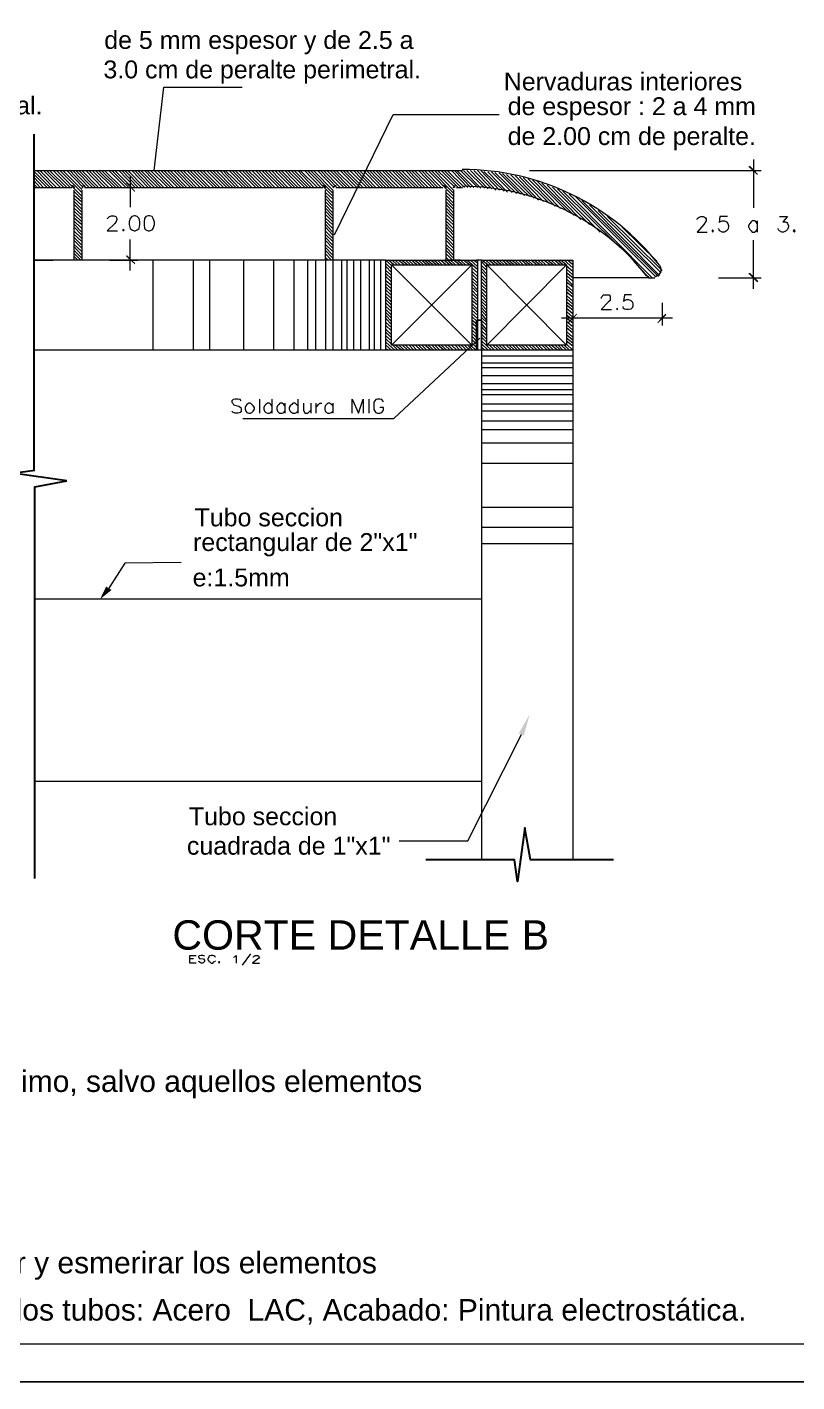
# Model space of a CAD drawing. Header units: inches. Extents: x -0.03 to 5.28, y 0.2 to 3.61.
# Drawn here: x 1.724 to 2.801, y 0.2 to 2.095 of the extents above; entities that cross this region are included whole.
import ezdxf

# ---------------------------------------------------------------- set-up
doc = ezdxf.new("R2010")
doc.units = ezdxf.units.IN
doc.header["$MEASUREMENT"] = 0
for name, color, linetype in [('PDF_PDF2_PDF4_PDF10_0', 7, 'Continuous'), ('PDF_PDF2_PDF4_PDF10_COTAS', 7, 'Continuous'), ('PDF_PDF2_PDF4_PDF10_COTAS-01', 7, 'Continuous'), ('PDF_PDF2_PDF4_PDF10_TEXTO', 7, 'Continuous'), ('PDF_Texto', 7, 'Continuous')]:
    doc.layers.add(name, color=color, linetype=linetype)
doc.layers.add('PDF_PDF2_PDF4_PDF10_PROYECCION 2', color=7, linetype='Continuous', true_color=0x7f7f7f)
doc.styles.add('PDF Arial', font='arial.ttf')

msp = doc.modelspace()

# ---------------------------------------------------------------- linework, layer by layer
msp.add_lwpolyline([(5.281, 0.2), (-0.0337, 0.2), (-0.0337, 3.6149), (5.281, 3.6149)], close=True)
at = {"layer": 'PDF_PDF2_PDF4_PDF10_0', "lineweight": 13}
for points in [[(1.9016, 1.8941), (1.9155, 2.0107), (2.0247, 2.0107)], [(2.1542, 1.8042), (2.2361, 1.9727), (2.3843, 1.9727)], [(2.7397, 1.9096), (2.7397, 1.8422)], [(1.8684, 1.8866), (1.8684, 1.8427)], [(2.4266, 1.8941), (2.7504, 1.8941)], [(1.84, 1.8705), (1.8791, 1.8705)], [(1.8684, 1.7544), (1.8684, 1.7977)], [(2.7397, 1.7287), (2.7397, 1.7967)], [(1.84, 1.7688), (1.8791, 1.7688)], [(2.691, 1.7442), (2.7504, 1.7442)], [(2.357, 1.6597), (2.2371, 1.5473)], [(1.9396, 1.346), (1.8609, 1.345), (1.8384, 1.3102)], [(2.2446, 0.9569), (2.3404, 0.9569), (2.4154, 1.1052)]]:
    msp.add_lwpolyline(points, dxfattribs=at)
at = {"layer": 'PDF_PDF2_PDF4_PDF10_0', "lineweight": 18}
for points in [[(1.734, 1.8941), (2.3329, 1.8941)], [(1.734, 1.8705), (1.7865, 1.8705)], [(1.7897, 1.8668), (1.7897, 1.7688)], [(1.8009, 1.8668), (1.8009, 1.7688)], [(1.8042, 1.8705), (2.1376, 1.8705)], [(2.1408, 1.8668), (2.1408, 1.7688)], [(2.1515, 1.8668), (2.1515, 1.7688)], [(2.1558, 1.8705), (2.3056, 1.8705)], [(2.3099, 1.8668), (2.3099, 1.7688)], [(2.3206, 1.8668), (2.3206, 1.7688)], [(2.3244, 1.8705), (2.3329, 1.8705)], [(1.8368, 1.8266), (1.8368, 1.8272), (1.8384, 1.8288), (1.8395, 1.8298), (1.8422, 1.8309), (1.8454, 1.8309), (1.848, 1.8298), (1.8486, 1.8288), (1.8497, 1.8272), (1.8497, 1.8256), (1.8486, 1.8229), (1.847, 1.8202), (1.8363, 1.81), (1.8507, 1.81)], [(2.661, 1.8256), (2.661, 1.8266), (2.6626, 1.8282), (2.6637, 1.8288), (2.6664, 1.8298), (2.6696, 1.8298), (2.6712, 1.8288), (2.6728, 1.8282), (2.6739, 1.8266), (2.6739, 1.824), (2.6728, 1.8224), (2.6706, 1.8186), (2.661, 1.8079), (2.6749, 1.8079)], [(2.7033, 1.8298), (2.6926, 1.8298), (2.6921, 1.8213), (2.6926, 1.8224), (2.6963, 1.824), (2.6995, 1.824), (2.7022, 1.8224), (2.7038, 1.8202), (2.7049, 1.817), (2.7049, 1.8154), (2.7038, 1.8117), (2.7022, 1.81), (2.6995, 1.8079), (2.6963, 1.8079), (2.6926, 1.81), (2.6921, 1.8111), (2.691, 1.8133)], [(2.745, 1.8202), (2.7434, 1.8224), (2.7413, 1.824), (2.7381, 1.824), (2.7365, 1.8224), (2.7349, 1.8202), (2.7327, 1.817), (2.7327, 1.8154), (2.7349, 1.8117), (2.7365, 1.81), (2.7381, 1.8079), (2.7413, 1.8079), (2.7434, 1.81), (2.745, 1.8117)], [(2.745, 1.824), (2.745, 1.8079)], [(2.7761, 1.8298), (2.7873, 1.8298), (2.7809, 1.8224), (2.7846, 1.8224), (2.7863, 1.8213), (2.7873, 1.8202), (2.7889, 1.817), (2.7889, 1.8154), (2.7873, 1.8117), (2.7857, 1.81), (2.782, 1.8079), (2.7793, 1.8079), (2.7761, 1.81), (2.775, 1.8111), (2.7745, 1.8133)], [(2.3228, 1.7688), (2.3126, 1.7688)], [(2.3303, 1.7688), (2.3217, 1.7688)], [(2.593, 1.7442), (2.6021, 1.7442)]]:
    msp.add_lwpolyline(points, dxfattribs=at)
for points in [[(1.8737, 1.8309), (1.8705, 1.8298), (1.8684, 1.8272), (1.8668, 1.8224), (1.8668, 1.8186), (1.8684, 1.8133), (1.8705, 1.8111), (1.8737, 1.81), (1.8753, 1.81), (1.878, 1.8111), (1.8807, 1.8133), (1.8818, 1.8186), (1.8818, 1.8224), (1.8807, 1.8272), (1.878, 1.8298), (1.8753, 1.8309)], [(1.8935, 1.8309), (1.8903, 1.8298), (1.8882, 1.8272), (1.8877, 1.8224), (1.8877, 1.8186), (1.8882, 1.8133), (1.8903, 1.8111), (1.8935, 1.81), (1.8951, 1.81), (1.8989, 1.8111), (1.9005, 1.8133), (1.9021, 1.8186), (1.9021, 1.8224), (1.9005, 1.8272), (1.8989, 1.8298), (1.8951, 1.8309)], [(1.8582, 1.8117), (1.8582, 1.8111), (1.8582, 1.81), (1.8598, 1.8111)], [(2.6824, 1.8111), (2.6819, 1.81), (2.6824, 1.8079), (2.684, 1.81)], [(2.797, 1.8111), (2.7953, 1.81), (2.797, 1.8079), (2.798, 1.81)]]:
    msp.add_lwpolyline(points, close=True, dxfattribs=at)
at = {"layer": 'PDF_PDF2_PDF4_PDF10_0', "lineweight": 5}
for points in [[(2.2259, 1.6431), (1.734, 1.6431)], [(2.3597, 1.6431), (2.3597, 0.9302)], [(2.4871, 1.6431), (2.4871, 0.9302)], [(2.3597, 1.2946), (1.7351, 1.2946)], [(2.3597, 1.0399), (1.7351, 1.0399)]]:
    msp.add_lwpolyline(points, dxfattribs=at)
at = {"layer": 'PDF_PDF2_PDF4_PDF10_0', "lineweight": 30}
msp.add_lwpolyline([(1.7351, 0.904), (1.7351, 1.452), (1.7795, 1.46)], dxfattribs=at)
at = {"layer": 'PDF_PDF2_PDF4_PDF10_0', "lineweight": 18}
for centre, radius, start, end in [((2.3327, 1.5449), 0.3508, 38.0566, 90), ((1.7862, 1.8692), 0.00401, 1.3016, 90.0002), ((1.805, 1.8692), 0.00401, 89.9998, 178.6984), ((2.1373, 1.8692), 0.00401, 1.3016, 90.0002), ((2.1561, 1.8692), 0.00401, 89.9998, 178.6984), ((2.3059, 1.8692), 0.00401, 1.3029, 89.999), ((2.3241, 1.8692), 0.00401, 90.001, 178.6971), ((2.3327, 1.5443), 0.3278, 38.216, 90), ((2.5933, 1.7498), 0.00401, 216.9652, 268.7396), ((2.6019, 1.7552), 0.00883, 270.0001, 38.0607)]:
    msp.add_arc(centre, radius, start, end, dxfattribs=at)
at = {"layer": 'PDF_PDF2_PDF4_PDF10_0', "transparency": 33554559}
for points in [[(2.7466, 1.8887), (2.7327, 1.8994), (2.7349, 1.901)], [(2.745, 1.8882), (2.7466, 1.8887), (2.7327, 1.8994)], [(1.8753, 1.8652), (1.8625, 1.8764), (1.8636, 1.878)], [(1.8748, 1.8641), (1.8753, 1.8652), (1.8625, 1.8764)], [(1.8636, 1.7758), (1.8625, 1.7742), (1.8753, 1.7646)], [(1.8625, 1.7742), (1.8753, 1.7646), (1.8748, 1.7629)], [(2.7349, 1.7512), (2.7327, 1.7501), (2.7466, 1.7394)], [(2.7327, 1.7501), (2.7466, 1.7394), (2.745, 1.7378)], [(2.4924, 1.6939), (2.4812, 1.6805), (2.4801, 1.6816)], [(2.493, 1.6928), (2.4924, 1.6939), (2.4812, 1.6805)], [(2.6054, 1.6816), (2.6064, 1.6805), (2.6166, 1.6939)], [(2.6064, 1.6805), (2.6166, 1.6939), (2.6182, 1.6928)], [(1.8422, 1.3075), (1.8261, 1.2946), (1.8347, 1.3123)], [(2.4116, 1.1068), (2.4271, 1.1341), (2.4186, 1.1041)]]:
    msp.add_solid(points, dxfattribs=at)
at = {"layer": 'PDF_PDF2_PDF4_PDF10_COTAS', "lineweight": 5}
msp.add_lwpolyline([(0, 3.5805), (5.2305, 3.5805), (5.2305, 0.2526), (0, 0.2526)], close=True, dxfattribs=at)
at = {"layer": 'PDF_PDF2_PDF4_PDF10_COTAS', "lineweight": 30}
for points in [[(1.734, 1.4761), (1.734, 1.9449)], [(1.7795, 1.46), (1.7041, 1.4707), (1.7351, 1.475)], [(2.5443, 0.9302), (2.4282, 0.9302), (2.4202, 0.9751), (2.41, 0.8997), (2.4057, 0.9302), (2.2816, 0.9302)]]:
    msp.add_lwpolyline(points, dxfattribs=at)
at = {"layer": 'PDF_PDF2_PDF4_PDF10_COTAS', "lineweight": 18}
for points in [[(2.3538, 1.6431), (2.2259, 1.6431), (2.2259, 1.7688), (2.3538, 1.7688)], [(2.3458, 1.65), (2.2339, 1.65), (2.2339, 1.7624), (2.3458, 1.7624)], [(2.4871, 1.6431), (2.3597, 1.6431), (2.3597, 1.7688), (2.4871, 1.7688)], [(2.4785, 1.65), (2.3672, 1.65), (2.3672, 1.7624), (2.4785, 1.7624)], [(2.5497, 1.7014), (2.5481, 1.7003), (2.5497, 1.6998), (2.5497, 1.7003)]]:
    msp.add_lwpolyline(points, close=True, dxfattribs=at)
at = {"layer": 'PDF_PDF2_PDF4_PDF10_COTAS', "lineweight": 13}
for points in [[(2.4871, 1.71), (2.4871, 1.6773)], [(2.6123, 1.7089), (2.6123, 1.6773)], [(2.6268, 1.6875), (2.4716, 1.6875)]]:
    msp.add_lwpolyline(points, dxfattribs=at)
at = {"layer": 'PDF_PDF2_PDF4_PDF10_COTAS', "lineweight": 18}
for points in [[(2.5272, 1.7153), (2.5272, 1.7169), (2.5288, 1.7185), (2.5299, 1.7201), (2.5315, 1.7201), (2.5358, 1.7201), (2.5379, 1.7201), (2.5395, 1.7185), (2.5395, 1.7169), (2.5395, 1.7153), (2.5395, 1.7126), (2.5368, 1.71), (2.5267, 1.6998), (2.5411, 1.6998)], [(2.5695, 1.7201), (2.5593, 1.7201), (2.5583, 1.7116), (2.5593, 1.7126), (2.5625, 1.7137), (2.5652, 1.7137), (2.5684, 1.7126), (2.5706, 1.71), (2.5711, 1.7073), (2.5711, 1.7057), (2.5706, 1.7025), (2.5684, 1.7003), (2.5652, 1.6998), (2.5625, 1.6998), (2.5593, 1.7003), (2.5583, 1.7014), (2.5577, 1.7041)]]:
    msp.add_lwpolyline(points, dxfattribs=at)
at = {"layer": 'PDF_PDF2_PDF4_PDF10_COTAS-01', "lineweight": 13}
for points in [[(1.7565, 1.8705), (1.734, 1.893)], [(1.7522, 1.8705), (1.734, 1.8887)], [(1.7469, 1.8705), (1.734, 1.8844)], [(1.7426, 1.8705), (1.734, 1.8796)], [(1.7608, 1.8705), (1.7378, 1.8941)], [(1.7651, 1.8705), (1.7421, 1.8941)], [(1.771, 1.8705), (1.7469, 1.8941)], [(1.7753, 1.8705), (1.7512, 1.8941)], [(1.7795, 1.8705), (1.7555, 1.8941)], [(1.7844, 1.8705), (1.7608, 1.8941)], [(1.8009, 1.8582), (1.7651, 1.8941)], [(1.8009, 1.8636), (1.7699, 1.8941)], [(1.8009, 1.8678), (1.7742, 1.8941)], [(1.8026, 1.8705), (1.7795, 1.8941)], [(1.8063, 1.8705), (1.7838, 1.8941)], [(1.8111, 1.8705), (1.7881, 1.8941)], [(1.8154, 1.8705), (1.7924, 1.8941)], [(1.8197, 1.8705), (1.7967, 1.8941)], [(1.824, 1.8705), (1.8009, 1.8941)], [(1.8293, 1.8705), (1.8063, 1.8941)], [(1.8336, 1.8705), (1.8106, 1.8941)], [(1.8384, 1.8705), (1.8149, 1.8941)], [(1.8438, 1.8705), (1.8197, 1.8941)], [(1.848, 1.8705), (1.824, 1.8941)], [(1.8523, 1.8705), (1.8282, 1.8941)], [(1.8566, 1.8705), (1.8325, 1.8941)], [(1.862, 1.8705), (1.8384, 1.8941)], [(1.8662, 1.8705), (1.8427, 1.8941)], [(1.8705, 1.8705), (1.847, 1.8941)], [(1.8753, 1.8705), (1.8523, 1.8941)], [(1.8796, 1.8705), (1.8566, 1.8941)], [(1.8839, 1.8705), (1.8609, 1.8941)], [(1.8882, 1.8705), (1.8652, 1.8941)], [(1.8935, 1.8705), (1.8705, 1.8941)], [(1.8978, 1.8705), (1.8748, 1.8941)], [(1.9021, 1.8705), (1.8791, 1.8941)], [(1.9069, 1.8705), (1.8834, 1.8941)], [(1.9112, 1.8705), (1.8882, 1.8941)], [(1.9155, 1.8705), (1.8919, 1.8941)], [(1.9208, 1.8705), (1.8967, 1.8941)], [(1.9251, 1.8705), (1.9016, 1.8941)], [(1.9294, 1.8705), (1.9064, 1.8941)], [(1.9347, 1.8705), (1.9112, 1.8941)], [(1.939, 1.8705), (1.9155, 1.8941)], [(1.9433, 1.8705), (1.9198, 1.8941)], [(1.9476, 1.8705), (1.924, 1.8941)], [(1.9524, 1.8705), (1.9294, 1.8941)], [(1.9567, 1.8705), (1.9337, 1.8941)], [(1.961, 1.8705), (1.938, 1.8941)], [(1.9663, 1.8705), (1.9422, 1.8941)], [(1.9706, 1.8705), (1.9476, 1.8941)], [(1.9754, 1.8705), (1.9519, 1.8941)], [(1.9797, 1.8705), (1.9562, 1.8941)], [(1.9851, 1.8705), (1.961, 1.8941)], [(1.9893, 1.8705), (1.9658, 1.8941)], [(1.9936, 1.8705), (1.9701, 1.8941)], [(1.999, 1.8705), (1.9749, 1.8941)], [(2.0033, 1.8705), (1.9797, 1.8941)], [(2.0075, 1.8705), (1.984, 1.8941)], [(2.0118, 1.8705), (1.9883, 1.8941)], [(2.0161, 1.8705), (1.9936, 1.8941)], [(2.0204, 1.8705), (1.9979, 1.8941)], [(2.0257, 1.8705), (2.0011, 1.8941)], [(2.03, 1.8705), (2.0065, 1.8941)], [(2.0343, 1.8705), (2.0107, 1.8941)], [(2.0386, 1.8705), (2.015, 1.8941)], [(2.0439, 1.8705), (2.0204, 1.8941)], [(2.0482, 1.8705), (2.0247, 1.8941)], [(2.0525, 1.8705), (2.0289, 1.8941)], [(2.0578, 1.8705), (2.0332, 1.8941)], [(2.0621, 1.8705), (2.0386, 1.8941)], [(2.0664, 1.8705), (2.0434, 1.8941)], [(2.0707, 1.8705), (2.0477, 1.8941)], [(2.076, 1.8705), (2.0525, 1.8941)], [(2.0803, 1.8705), (2.0568, 1.8941)], [(2.0846, 1.8705), (2.0611, 1.8941)], [(2.0889, 1.8705), (2.0659, 1.8941)], [(2.0942, 1.8705), (2.0707, 1.8941)], [(2.0985, 1.8705), (2.075, 1.8941)], [(2.1028, 1.8705), (2.0793, 1.8941)], [(2.1076, 1.8705), (2.0846, 1.8941)], [(2.1124, 1.8705), (2.0889, 1.8941)], [(2.1167, 1.8705), (2.0932, 1.8941)], [(2.121, 1.8705), (2.0974, 1.8941)], [(2.1253, 1.8705), (2.1028, 1.8941)], [(2.1301, 1.8705), (2.106, 1.8941)], [(2.1349, 1.8705), (2.1119, 1.8941)], [(2.1515, 1.8582), (2.1162, 1.8941)], [(2.1515, 1.8625), (2.1205, 1.8941)], [(2.1515, 1.8668), (2.1247, 1.8941)], [(2.1531, 1.8705), (2.1301, 1.8941)], [(2.1574, 1.8705), (2.1344, 1.8941)], [(2.1617, 1.8705), (2.1387, 1.8941)], [(2.167, 1.8705), (2.1435, 1.8941)], [(2.1713, 1.8705), (2.1478, 1.8941)], [(2.1756, 1.8705), (2.152, 1.8941)], [(2.1804, 1.8705), (2.1563, 1.8941)], [(2.1852, 1.8705), (2.1617, 1.8941)], [(2.19, 1.8705), (2.166, 1.8941)], [(2.1943, 1.8705), (2.1702, 1.8941)], [(2.1991, 1.8705), (2.1756, 1.8941)], [(2.2034, 1.8705), (2.1804, 1.8941)], [(2.2077, 1.8705), (2.1847, 1.8941)], [(2.212, 1.8705), (2.189, 1.8941)], [(2.2173, 1.8705), (2.1943, 1.8941)], [(2.2216, 1.8705), (2.1986, 1.8941)], [(2.2259, 1.8705), (2.2029, 1.8941)], [(2.2302, 1.8705), (2.2072, 1.8941)], [(2.2345, 1.8705), (2.212, 1.8941)], [(2.2387, 1.8705), (2.2157, 1.8941)], [(2.2441, 1.8705), (2.2205, 1.8941)], [(2.2489, 1.8705), (2.2248, 1.8941)], [(2.2532, 1.8705), (2.2296, 1.8941)], [(2.2585, 1.8705), (2.2345, 1.8941)], [(2.2628, 1.8705), (2.2387, 1.8941)], [(2.2671, 1.8705), (2.243, 1.8941)], [(2.2714, 1.8705), (2.2478, 1.8941)], [(2.2762, 1.8705), (2.2532, 1.8941)], [(2.2805, 1.8705), (2.2575, 1.8941)], [(2.2848, 1.8705), (2.2618, 1.8941)], [(2.2901, 1.8705), (2.266, 1.8941)], [(2.2944, 1.8705), (2.2714, 1.8941)], [(2.2987, 1.8705), (2.2757, 1.8941)], [(2.303, 1.8705), (2.28, 1.8941)], [(2.3206, 1.8582), (2.2848, 1.8941)], [(2.3206, 1.8625), (2.2891, 1.8941)], [(2.3206, 1.8668), (2.2939, 1.8941)], [(2.3228, 1.8705), (2.2981, 1.8941)], [(2.327, 1.8705), (2.303, 1.8941)], [(2.3313, 1.8705), (2.3072, 1.8941)], [(2.3356, 1.8705), (2.3115, 1.8941)], [(2.3404, 1.8705), (2.3174, 1.8941)], [(2.3447, 1.8705), (2.3217, 1.8941)], [(2.349, 1.8705), (2.3249, 1.8941)], [(2.3543, 1.8705), (2.3303, 1.8941)], [(2.3586, 1.8695), (2.3345, 1.8941)], [(2.364, 1.8695), (2.3388, 1.8941)], [(2.3688, 1.8684), (2.3442, 1.8941)], [(2.3741, 1.8684), (2.349, 1.8941)], [(2.3795, 1.8668), (2.3538, 1.8941)], [(2.3849, 1.8668), (2.3586, 1.8941)], [(2.3913, 1.8652), (2.3629, 1.893)], [(2.3961, 1.8641), (2.3683, 1.8925)], [(2.4025, 1.8636), (2.3736, 1.8925)], [(2.4084, 1.862), (2.3784, 1.8914)], [(2.4143, 1.8609), (2.3843, 1.8909)], [(2.4196, 1.8593), (2.3891, 1.8898)], [(2.4266, 1.8577), (2.3945, 1.8887)], [(2.433, 1.8555), (2.4004, 1.8882)], [(2.4394, 1.8529), (2.4068, 1.8871)], [(2.4464, 1.8507), (2.4127, 1.8855)], [(2.4544, 1.848), (2.418, 1.8844)], [(2.4625, 1.8443), (2.4245, 1.8828)], [(2.4699, 1.8411), (2.4309, 1.8812)], [(2.4796, 1.8368), (2.4368, 1.8796)], [(2.4887, 1.8315), (2.4437, 1.8764)], [(1.7383, 1.8705), (1.734, 1.8748)], [(1.8009, 1.8539), (1.7897, 1.8652)], [(1.8009, 1.8497), (1.7897, 1.8598)], [(2.1515, 1.8539), (2.1408, 1.8641)], [(2.1515, 1.8486), (2.1408, 1.8598)], [(2.3206, 1.8539), (2.3099, 1.8641)], [(2.3206, 1.8486), (2.3099, 1.8598)], [(2.4983, 1.8256), (2.4512, 1.8737)], [(2.5106, 1.8186), (2.4587, 1.8711)], [(2.5256, 1.8079), (2.4657, 1.8684)], [(2.5481, 1.7913), (2.4732, 1.8652)], [(2.5984, 1.7442), (2.4823, 1.8609)], [(2.6037, 1.7448), (2.4908, 1.8577)], [(1.8009, 1.8454), (1.7897, 1.8555)], [(1.8009, 1.84), (1.7897, 1.8513)], [(1.8009, 1.8357), (1.7897, 1.847)], [(1.8009, 1.8315), (1.7897, 1.8422)], [(1.8009, 1.8272), (1.7897, 1.8379)], [(2.1515, 1.8443), (2.1408, 1.8555)], [(2.1515, 1.84), (2.1408, 1.8507)], [(2.1515, 1.8352), (2.1408, 1.8464)], [(2.1515, 1.8309), (2.1408, 1.8422)], [(2.1515, 1.8266), (2.1408, 1.8379)], [(2.3206, 1.8443), (2.3099, 1.8555)], [(2.3206, 1.84), (2.3099, 1.8507)], [(2.3206, 1.8352), (2.3099, 1.847)], [(2.3206, 1.8309), (2.3099, 1.8422)], [(2.3206, 1.8272), (2.3099, 1.8379)], [(2.607, 1.7458), (2.4999, 1.8523)], [(2.6086, 1.7474), (2.5106, 1.8464)], [(2.6107, 1.7512), (2.5229, 1.8384)], [(1.8009, 1.8224), (1.7897, 1.8331)], [(1.8009, 1.8181), (1.7897, 1.8282)], [(1.8009, 1.8133), (1.7897, 1.824)], [(1.8009, 1.8079), (1.7897, 1.8197)], [(2.1515, 1.8224), (2.1408, 1.8331)], [(2.1515, 1.8181), (2.1408, 1.8282)], [(2.1515, 1.8133), (2.1408, 1.824)], [(2.1515, 1.8079), (2.1408, 1.8197)], [(2.3206, 1.8224), (2.3099, 1.8331)], [(2.3206, 1.8181), (2.3099, 1.8282)], [(2.3206, 1.8133), (2.3099, 1.824)], [(2.3206, 1.8079), (2.3099, 1.8197)], [(2.6123, 1.7544), (2.5358, 1.8298)], [(1.8009, 1.8036), (1.7897, 1.8154)], [(1.8009, 1.7993), (1.7897, 1.81)], [(1.8009, 1.7951), (1.7897, 1.8052)], [(1.8009, 1.7897), (1.7897, 1.8009)], [(2.1515, 1.8036), (2.1408, 1.8154)], [(2.1515, 1.7993), (2.1408, 1.81)], [(2.1515, 1.7951), (2.1408, 1.8052)], [(2.1515, 1.7897), (2.1408, 1.8009)], [(2.3206, 1.8036), (2.3099, 1.8154)], [(2.3206, 1.7993), (2.3099, 1.81)], [(2.3206, 1.7951), (2.3099, 1.8052)], [(2.3206, 1.7897), (2.3099, 1.8009)], [(2.6054, 1.7667), (2.5556, 1.8154)], [(1.8009, 1.7854), (1.7897, 1.7967)], [(1.8009, 1.7811), (1.7897, 1.7913)], [(1.8009, 1.7758), (1.7897, 1.7881)], [(1.8009, 1.7715), (1.7897, 1.7828)], [(2.1515, 1.7854), (2.1408, 1.7967)], [(2.1515, 1.7811), (2.1408, 1.7913)], [(2.1515, 1.7758), (2.1408, 1.787)], [(2.1515, 1.7715), (2.1408, 1.7828)], [(2.3206, 1.7854), (2.3099, 1.7967)], [(2.3206, 1.7811), (2.3099, 1.7913)], [(2.3206, 1.7758), (2.3099, 1.787)], [(2.3206, 1.7715), (2.3099, 1.7828)], [(2.2259, 1.7688), (1.734, 1.7688), (1.7608, 1.7688)], [(1.7993, 1.7688), (1.7897, 1.7785)], [(1.7951, 1.7688), (1.7897, 1.7742)], [(2.1499, 1.7688), (2.1408, 1.7779)], [(2.1451, 1.7688), (2.1408, 1.7731)], [(2.2339, 1.7613), (2.2259, 1.7683)], [(2.2339, 1.756), (2.2259, 1.764)], [(2.2371, 1.7624), (2.2296, 1.7688)], [(2.3458, 1.65), (2.2339, 1.7624)], [(2.3458, 1.7624), (2.2339, 1.65)], [(2.2414, 1.7624), (2.2345, 1.7688)], [(2.2457, 1.7624), (2.2387, 1.7688)], [(2.2516, 1.7624), (2.243, 1.7688)], [(2.2559, 1.7624), (2.2478, 1.7688)], [(2.2601, 1.7624), (2.2532, 1.7688)], [(2.2644, 1.7624), (2.2575, 1.7688)], [(2.2692, 1.7624), (2.2618, 1.7688)], [(2.2741, 1.7624), (2.266, 1.7688)], [(2.2783, 1.7624), (2.2714, 1.7688)], [(2.2832, 1.7624), (2.2757, 1.7688)], [(2.2874, 1.7624), (2.28, 1.7688)], [(2.2917, 1.7624), (2.2842, 1.7688)], [(2.296, 1.7624), (2.2885, 1.7688)], [(2.3003, 1.7624), (2.2928, 1.7688)], [(2.3046, 1.7624), (2.2981, 1.7688)], [(2.3099, 1.7624), (2.3024, 1.7688)], [(2.3147, 1.7624), (2.3067, 1.7688)], [(2.319, 1.7688), (2.3099, 1.7779)], [(2.3137, 1.7688), (2.3099, 1.7731)], [(2.319, 1.7624), (2.3115, 1.7688)], [(2.3233, 1.7624), (2.3163, 1.7688)], [(2.3287, 1.7624), (2.3206, 1.7688)], [(2.3329, 1.7624), (2.3249, 1.7688)], [(2.3372, 1.7624), (2.3303, 1.7688)], [(2.3426, 1.7624), (2.3345, 1.7688)], [(2.3538, 1.7555), (2.3388, 1.7688)], [(2.3538, 1.7597), (2.3442, 1.7688)], [(2.3538, 1.7646), (2.3485, 1.7688)], [(2.3597, 1.7688), (2.3538, 1.7688), (2.3527, 1.7688)], [(2.3672, 1.7587), (2.3597, 1.7667)], [(2.3683, 1.7624), (2.3602, 1.7688)], [(2.3725, 1.7624), (2.3656, 1.7688)], [(2.4785, 1.65), (2.3672, 1.7624)], [(2.4785, 1.7624), (2.3672, 1.65)], [(2.3779, 1.7624), (2.3699, 1.7688)], [(2.3827, 1.7624), (2.3741, 1.7688)], [(2.387, 1.7624), (2.3795, 1.7688)], [(2.3913, 1.7624), (2.3843, 1.7688)], [(2.3961, 1.7624), (2.3886, 1.7688)], [(2.4004, 1.7624), (2.3929, 1.7688)], [(2.4047, 1.7624), (2.3972, 1.7688)], [(2.41, 1.7624), (2.4014, 1.7688)], [(2.4138, 1.7624), (2.4068, 1.7688)], [(2.418, 1.7624), (2.4111, 1.7688)], [(2.4229, 1.7624), (2.4154, 1.7688)], [(2.4271, 1.7624), (2.4196, 1.7688)], [(2.4314, 1.7624), (2.4245, 1.7688)], [(2.4368, 1.7624), (2.4287, 1.7688)], [(2.441, 1.7624), (2.433, 1.7688)], [(2.4453, 1.7624), (2.4384, 1.7688)], [(2.4496, 1.7624), (2.4427, 1.7688)], [(2.4555, 1.7624), (2.4469, 1.7688)], [(2.4598, 1.7624), (2.4518, 1.7688)], [(2.4641, 1.7624), (2.4571, 1.7688)], [(2.4689, 1.7624), (2.4614, 1.7688)], [(2.4732, 1.7624), (2.4657, 1.7688)], [(2.478, 1.7624), (2.4699, 1.7688)], [(2.4871, 1.7581), (2.4753, 1.7688)], [(2.4871, 1.7624), (2.4796, 1.7688)], [(2.4871, 1.7667), (2.4839, 1.7688)], [(2.2339, 1.7517), (2.2259, 1.7597)], [(2.2339, 1.7474), (2.2259, 1.7544)], [(2.2339, 1.7426), (2.2259, 1.7501)], [(2.2339, 1.7378), (2.2259, 1.7458)], [(2.3538, 1.7512), (2.3458, 1.7581)], [(2.3538, 1.7458), (2.3458, 1.7533)], [(2.3538, 1.7415), (2.3458, 1.749)], [(2.3538, 1.7367), (2.3458, 1.7442)], [(2.3672, 1.7544), (2.3597, 1.7613)], [(2.3672, 1.749), (2.3597, 1.7571)], [(2.3672, 1.7448), (2.3597, 1.7528)], [(2.3672, 1.7399), (2.3597, 1.7474)], [(2.3672, 1.7357), (2.3597, 1.7431)], [(2.4871, 1.7528), (2.4785, 1.7603)], [(2.4871, 1.7485), (2.4785, 1.756)], [(2.4871, 1.7442), (2.4785, 1.7512)], [(2.4871, 1.7394), (2.4785, 1.7474)], [(2.5941, 1.7442), (2.5807, 1.7581)], [(2.2339, 1.7335), (2.2259, 1.7399)], [(2.2339, 1.7287), (2.2259, 1.7357)], [(2.2339, 1.7239), (2.2259, 1.7314)], [(2.2339, 1.7196), (2.2259, 1.7271)], [(2.3538, 1.7324), (2.3458, 1.7399)], [(2.3538, 1.7271), (2.3458, 1.7357)], [(2.3538, 1.7239), (2.3458, 1.7308)], [(2.3538, 1.7185), (2.3458, 1.7266)], [(2.3672, 1.7308), (2.3597, 1.7383)], [(2.3672, 1.7266), (2.3597, 1.734)], [(2.3672, 1.7223), (2.3597, 1.7287)], [(2.3672, 1.7169), (2.3597, 1.7244)], [(2.4871, 1.734), (2.4785, 1.7426)], [(2.4871, 1.7308), (2.4785, 1.7378)], [(2.4871, 1.7255), (2.4785, 1.7335)], [(2.4871, 1.7212), (2.4785, 1.7287)], [(2.2339, 1.7153), (2.2259, 1.7223)], [(2.2339, 1.71), (2.2259, 1.718)], [(2.2339, 1.7057), (2.2259, 1.7137)], [(2.2339, 1.7014), (2.2259, 1.7089)], [(2.3538, 1.7142), (2.3458, 1.7223)], [(2.3538, 1.71), (2.3458, 1.7169)], [(2.3538, 1.7057), (2.3458, 1.7126)], [(2.3538, 1.7003), (2.3458, 1.7084)], [(2.3672, 1.7126), (2.3597, 1.7201)], [(2.3672, 1.7084), (2.3597, 1.7153)], [(2.3672, 1.7041), (2.3597, 1.711)], [(2.3672, 1.6987), (2.3597, 1.7068)], [(2.4871, 1.7169), (2.4785, 1.7239)], [(2.4871, 1.7116), (2.4785, 1.7196)], [(2.4871, 1.7073), (2.4785, 1.7153)], [(2.4871, 1.703), (2.4785, 1.71)], [(2.4871, 1.6987), (2.4785, 1.7057)], [(2.2339, 1.6971), (2.2259, 1.7041)], [(2.2339, 1.6918), (2.2259, 1.6998)], [(2.2339, 1.6875), (2.2259, 1.6955)], [(2.2339, 1.6832), (2.2259, 1.6912)], [(2.2339, 1.6789), (2.2259, 1.687)], [(2.3538, 1.696), (2.3458, 1.7041)], [(2.3538, 1.6918), (2.3458, 1.6987)], [(2.3538, 1.687), (2.3458, 1.6944)], [(2.3538, 1.6827), (2.3458, 1.6902)], [(2.3672, 1.6944), (2.3597, 1.7025)], [(2.3672, 1.6902), (2.3597, 1.6982)], [(2.3672, 1.6848), (2.3597, 1.6939)], [(2.3672, 1.6816), (2.3597, 1.6886)], [(2.4871, 1.6939), (2.4785, 1.7014)], [(2.4871, 1.6891), (2.4785, 1.6971)], [(2.4871, 1.6848), (2.4785, 1.6918)], [(2.4871, 1.6805), (2.4785, 1.6875)], [(2.2339, 1.6746), (2.2259, 1.6816)], [(2.2339, 1.6698), (2.2259, 1.6773)], [(2.2339, 1.6645), (2.2259, 1.6725)], [(2.2339, 1.6602), (2.2259, 1.6682)], [(2.3538, 1.6784), (2.3458, 1.6848)], [(2.3538, 1.6741), (2.3458, 1.6805)], [(2.3538, 1.6682), (2.3458, 1.6762)], [(2.3538, 1.6639), (2.3458, 1.6714)], [(2.3597, 1.6848), (2.3538, 1.6848)], [(2.3672, 1.6773), (2.3597, 1.6843)], [(2.3672, 1.6714), (2.3597, 1.68)], [(2.3672, 1.6671), (2.3597, 1.6757)], [(2.3672, 1.6629), (2.3597, 1.6698)], [(2.4871, 1.6757), (2.4785, 1.6832)], [(2.4871, 1.6709), (2.4785, 1.6789)], [(2.4871, 1.6666), (2.4785, 1.6741)], [(2.4871, 1.6613), (2.4785, 1.6688)], [(2.2339, 1.6559), (2.2259, 1.6629)], [(2.2339, 1.6511), (2.2259, 1.6586)], [(2.2382, 1.6431), (2.2259, 1.6543)], [(2.2339, 1.6431), (2.2259, 1.65)], [(2.2425, 1.6431), (2.2355, 1.65)], [(2.2478, 1.6431), (2.2387, 1.65)], [(2.2521, 1.6431), (2.2441, 1.65)], [(2.2564, 1.6431), (2.2489, 1.65)], [(2.2607, 1.6431), (2.2532, 1.65)], [(2.265, 1.6431), (2.2585, 1.65)], [(2.2692, 1.6431), (2.2628, 1.65)], [(2.2746, 1.6431), (2.2671, 1.65)], [(2.2789, 1.6431), (2.2714, 1.65)], [(2.2832, 1.6431), (2.2762, 1.65)], [(2.2885, 1.6431), (2.2805, 1.65)], [(2.2928, 1.6431), (2.2848, 1.65)], [(2.2971, 1.6431), (2.2901, 1.65)], [(2.3014, 1.6431), (2.2944, 1.65)], [(2.3067, 1.6431), (2.2987, 1.65)], [(2.311, 1.6431), (2.303, 1.65)], [(2.3158, 1.6431), (2.3083, 1.65)], [(2.3206, 1.6431), (2.3126, 1.65)], [(2.3249, 1.6431), (2.3174, 1.65)], [(2.3292, 1.6431), (2.3228, 1.65)], [(2.334, 1.6431), (2.327, 1.65)], [(2.3388, 1.6431), (2.3313, 1.65)], [(2.3431, 1.6431), (2.3356, 1.65)], [(2.3474, 1.6431), (2.3404, 1.65)], [(2.3517, 1.6431), (2.3442, 1.65)], [(2.3538, 1.6597), (2.3458, 1.6666)], [(2.3538, 1.6543), (2.3458, 1.6623)], [(2.3538, 1.65), (2.3458, 1.658)], [(2.3538, 1.6457), (2.3458, 1.6527)], [(2.3672, 1.658), (2.3597, 1.6655)], [(2.3672, 1.6538), (2.3597, 1.6613)], [(2.3736, 1.6431), (2.3597, 1.6559)], [(2.3688, 1.6431), (2.3597, 1.6516)], [(2.3779, 1.6431), (2.3709, 1.65)], [(2.3827, 1.6431), (2.3752, 1.65)], [(2.3875, 1.6431), (2.3795, 1.65)], [(2.3918, 1.6431), (2.3843, 1.65)], [(2.3961, 1.6431), (2.3891, 1.65)], [(2.4014, 1.6431), (2.3939, 1.65)], [(2.4057, 1.6431), (2.3982, 1.65)], [(2.41, 1.6431), (2.403, 1.65)], [(2.4143, 1.6431), (2.4073, 1.65)], [(2.4196, 1.6431), (2.4116, 1.65)], [(2.4239, 1.6431), (2.4159, 1.65)], [(2.4282, 1.6431), (2.4212, 1.65)], [(2.433, 1.6431), (2.4255, 1.65)], [(2.4378, 1.6431), (2.4298, 1.65)], [(2.4421, 1.6431), (2.4352, 1.65)], [(2.4464, 1.6431), (2.4394, 1.65)], [(2.4518, 1.6431), (2.4437, 1.65)], [(2.456, 1.6431), (2.448, 1.65)], [(2.4603, 1.6431), (2.4534, 1.65)], [(2.4657, 1.6431), (2.4571, 1.65)], [(2.4699, 1.6431), (2.4625, 1.65)], [(2.4732, 1.6431), (2.4667, 1.65)], [(2.4785, 1.6431), (2.471, 1.65)], [(2.4828, 1.6431), (2.4753, 1.65)], [(2.4871, 1.657), (2.4785, 1.6645)], [(2.4871, 1.6527), (2.4785, 1.6597)], [(2.4871, 1.6484), (2.4785, 1.6554)], [(2.4871, 1.6431), (2.4785, 1.6511)], [(2.2296, 1.6431), (2.2259, 1.6447)], [(2.3602, 1.6431), (2.3597, 1.6431), (2.3538, 1.6431)], [(2.364, 1.6431), (2.3597, 1.6473)], [(2.0257, 1.5473), (2.2371, 1.5473)]]:
    msp.add_lwpolyline(points, dxfattribs=at)
at = {"layer": 'PDF_PDF2_PDF4_PDF10_COTAS-01', "lineweight": 5}
msp.add_lwpolyline([(2.3597, 1.6431), (2.3527, 1.6431), (2.3527, 1.6848), (2.3597, 1.6848)], close=True, dxfattribs=at)
at = {"layer": 'PDF_PDF2_PDF4_PDF10_PROYECCION 2', "lineweight": 5}
for points in [[(1.9005, 1.6425), (1.9005, 1.7688)], [(1.9567, 1.6431), (1.9567, 1.7688)], [(1.9797, 1.6431), (1.9797, 1.7688)], [(2.0273, 1.6431), (2.0273, 1.7688)], [(2.0691, 1.6431), (2.0691, 1.7688)], [(2.0974, 1.6431), (2.0974, 1.7688)], [(2.1167, 1.6431), (2.1167, 1.7688)], [(2.128, 1.6431), (2.128, 1.7688)], [(2.1419, 1.6431), (2.1419, 1.7688)], [(2.152, 1.6431), (2.152, 1.7688)], [(2.1643, 1.6431), (2.1643, 1.7688)], [(2.1718, 1.6431), (2.1718, 1.7688)], [(2.1809, 1.6431), (2.1809, 1.7688)], [(2.1906, 1.6431), (2.1906, 1.7688)], [(2.2029, 1.6431), (2.2029, 1.7688)], [(2.2098, 1.6431), (2.2098, 1.7688)], [(2.2189, 1.6431), (2.2189, 1.7688)], [(2.593, 1.7442), (2.4871, 1.7442)], [(2.4871, 1.6345), (2.3602, 1.6345)], [(2.4871, 1.6249), (2.3602, 1.6249)], [(2.4871, 1.6184), (2.3602, 1.6184)], [(2.4871, 1.6072), (2.3602, 1.6072)], [(2.4871, 1.596), (2.3602, 1.596)], [(2.4871, 1.5874), (2.3602, 1.5874)], [(2.4871, 1.5804), (2.3602, 1.5804)], [(2.4871, 1.5676), (2.3602, 1.5676)], [(2.4871, 1.5574), (2.3602, 1.5574)], [(2.4871, 1.5435), (2.3602, 1.5435)], [(2.4871, 1.5317), (2.3602, 1.5317)], [(2.4871, 1.513), (2.3602, 1.513)], [(2.4871, 1.4846), (2.3602, 1.4846)], [(2.4871, 1.4231), (2.3602, 1.4231)], [(2.4871, 1.3947), (2.3602, 1.3947)], [(2.4871, 1.3723), (2.3602, 1.3723)]]:
    msp.add_lwpolyline(points, dxfattribs=at)
at = {"layer": 'PDF_PDF2_PDF4_PDF10_TEXTO', "lineweight": 18}
for points in [[(2.0236, 1.5719), (2.022, 1.574), (2.0188, 1.5746), (2.015, 1.5746), (2.0124, 1.574), (2.0102, 1.5719), (2.0102, 1.5703), (2.0118, 1.5687), (2.0124, 1.5671), (2.0145, 1.566), (2.0204, 1.5644), (2.022, 1.5633), (2.0231, 1.5628), (2.0236, 1.5606), (2.0236, 1.5574), (2.022, 1.5558), (2.0188, 1.5548), (2.015, 1.5548), (2.0124, 1.5558), (2.0102, 1.5574)], [(2.0493, 1.5746), (2.0493, 1.5548)], [(2.0664, 1.5746), (2.0664, 1.5548)], [(2.1028, 1.5746), (2.1028, 1.5548)], [(2.1788, 1.5548), (2.1788, 1.5746), (2.1874, 1.5548), (2.1943, 1.5746), (2.1943, 1.5548)], [(2.2018, 1.5746), (2.2018, 1.5548)], [(2.2227, 1.5703), (2.2216, 1.5719), (2.22, 1.574), (2.2173, 1.5746), (2.2141, 1.5746), (2.212, 1.574), (2.2104, 1.5719), (2.2088, 1.5703), (2.2088, 1.5671), (2.2088, 1.5628), (2.2088, 1.5601), (2.2104, 1.5574), (2.212, 1.5558), (2.2141, 1.5548), (2.2173, 1.5548), (2.22, 1.5558), (2.2216, 1.5574), (2.2227, 1.5601), (2.2227, 1.5628), (2.2173, 1.5628)], [(2.0664, 1.5649), (2.0648, 1.5671), (2.0632, 1.5687), (2.0605, 1.5687), (2.0578, 1.5671), (2.0562, 1.5649), (2.0552, 1.5628), (2.0552, 1.5606), (2.0562, 1.5574), (2.0578, 1.5558), (2.0605, 1.5548), (2.0632, 1.5548), (2.0648, 1.5558), (2.0664, 1.5574)], [(2.0846, 1.5649), (2.083, 1.5671), (2.0809, 1.5687), (2.0776, 1.5687), (2.076, 1.5671), (2.0744, 1.5649), (2.0734, 1.5628), (2.0734, 1.5606), (2.0744, 1.5574), (2.076, 1.5558), (2.0776, 1.5548), (2.0809, 1.5548), (2.083, 1.5558), (2.0846, 1.5574)], [(2.0846, 1.5687), (2.0846, 1.5548)], [(2.1028, 1.5649), (2.1007, 1.5671), (2.0991, 1.5687), (2.0958, 1.5687), (2.0942, 1.5671), (2.0921, 1.5649), (2.0905, 1.5628), (2.0905, 1.5606), (2.0921, 1.5574), (2.0942, 1.5558), (2.0958, 1.5548), (2.0991, 1.5548), (2.1007, 1.5558), (2.1028, 1.5574)], [(2.1108, 1.5687), (2.1108, 1.559), (2.1119, 1.5558), (2.1135, 1.5548), (2.1167, 1.5548), (2.1178, 1.5558), (2.121, 1.559)], [(2.121, 1.5687), (2.121, 1.5548)], [(2.128, 1.5687), (2.128, 1.5548)], [(2.128, 1.5628), (2.1301, 1.5649), (2.1317, 1.5671), (2.1333, 1.5687), (2.1365, 1.5687)], [(2.1515, 1.5649), (2.1499, 1.5671), (2.1472, 1.5687), (2.1445, 1.5687), (2.1429, 1.5671), (2.1408, 1.5649), (2.1403, 1.5628), (2.1403, 1.5606), (2.1408, 1.5574), (2.1429, 1.5558), (2.1445, 1.5548), (2.1472, 1.5548), (2.1499, 1.5558), (2.1515, 1.5574)], [(2.1515, 1.5687), (2.1515, 1.5548)], [(1.9604, 0.7857), (1.9519, 0.7857), (1.9519, 0.7964), (1.9604, 0.7964)], [(1.9722, 0.7948), (1.9717, 0.7958), (1.9701, 0.7964), (1.9674, 0.7964), (1.9647, 0.7958), (1.9636, 0.7948), (1.9636, 0.7942), (1.9647, 0.7932), (1.9647, 0.7921), (1.9663, 0.7921), (1.9706, 0.7916), (1.9717, 0.7905), (1.9722, 0.7905), (1.9722, 0.7889), (1.9722, 0.7878), (1.9717, 0.7873), (1.9701, 0.7857), (1.9674, 0.7857), (1.9647, 0.7873), (1.9636, 0.7878)], [(1.9877, 0.7942), (1.9867, 0.7948), (1.9851, 0.7958), (1.984, 0.7964), (1.9813, 0.7964), (1.9797, 0.7958), (1.9781, 0.7948), (1.9781, 0.7942), (1.977, 0.7921), (1.977, 0.7905), (1.9781, 0.7889), (1.9781, 0.7878), (1.9797, 0.7873), (1.9813, 0.7857), (1.984, 0.7857), (1.9851, 0.7873), (1.9867, 0.7878), (1.9877, 0.7889)], [(2.0134, 0.7942), (2.015, 0.7948), (2.0166, 0.7964), (2.0166, 0.7857)], [(2.0364, 0.7985), (2.0247, 0.783)], [(2.0402, 0.7942), (2.0407, 0.7948), (2.0423, 0.7958), (2.0434, 0.7964), (2.0461, 0.7964), (2.0477, 0.7958), (2.0477, 0.7948), (2.0493, 0.7942), (2.0477, 0.7921), (2.0466, 0.7916), (2.0391, 0.7857), (2.0493, 0.7857)], [(1.9519, 0.7921), (1.9567, 0.7921)]]:
    msp.add_lwpolyline(points, dxfattribs=at)
for points in [[(2.0343, 1.5687), (2.0316, 1.5671), (2.03, 1.5649), (2.0289, 1.5628), (2.0289, 1.5606), (2.03, 1.5574), (2.0316, 1.5558), (2.0343, 1.5548), (2.0364, 1.5548), (2.0386, 1.5558), (2.0402, 1.5574), (2.0423, 1.5606), (2.0423, 1.5628), (2.0402, 1.5649), (2.0386, 1.5671), (2.0364, 1.5687)], [(1.9925, 0.7873), (1.992, 0.7873), (1.9925, 0.7857), (1.9936, 0.7873)]]:
    msp.add_lwpolyline(points, close=True, dxfattribs=at)

# ---------------------------------------------------------------- texts
at = {"layer": 'PDF_Texto', "attachment_point": 7, "style": 'PDF Arial'}
for s, insert, char_height in [('de 5 mm espesor y de 2.5 a', (1.832, 2.0567), 0.024977), ('3.0 cm de peralte perimetral.', (1.8309, 2.0155), 0.024977), ('Nervaduras interiores', (2.3907, 2.0058), 0.024977), ('3.0 cm de peralte perimetral.', (1.3016, 1.9652), 0.024977), ('de espesor : 2 a 4 mm', (2.3961, 1.9641), 0.024977), ('de 2.00 cm de peralte.', (2.3961, 1.9223), 0.024977), ('Tubo seccion', (1.9583, 1.3962), 0.024977), ('rectangular de 2"x1"', (1.9562, 1.3545), 0.024977), ('e:1.5mm', (1.9556, 1.3122), 0.02498), ('Tubo seccion', (1.9503, 0.9782), 0.024977), ('cuadrada de 1"x1"', (1.9476, 0.937), 0.024977), ('CORTE DETALLE B', (1.9273, 0.8039), 0.041123), ('Todos los elementos metalicos soldados entre si llevan un cordon continuo de 1" como minimo, salvo aquellos elementos', (0.023, 0.5965), 0.0299728), ('de seccion menor a 1" en los que el cordon sera a lo largo del perimetro, se debera masillar y esmerirar los elementos', (0.0203, 0.3428), 0.0299728)]:
    msp.add_mtext(s, dxfattribs=dict(at, insert=insert, char_height=char_height))
at = {"layer": 'PDF_Texto', "insert": (1.4888, 0.2802), "char_height": 0.030051, "width": 1.26178, "attachment_point": 7, "style": 'PDF Arial'}
msp.add_mtext('Material de los tubos: Acero  LAC, Acabado: Pintura electrostática.', dxfattribs=at)

doc.saveas('drawing.dxf')
